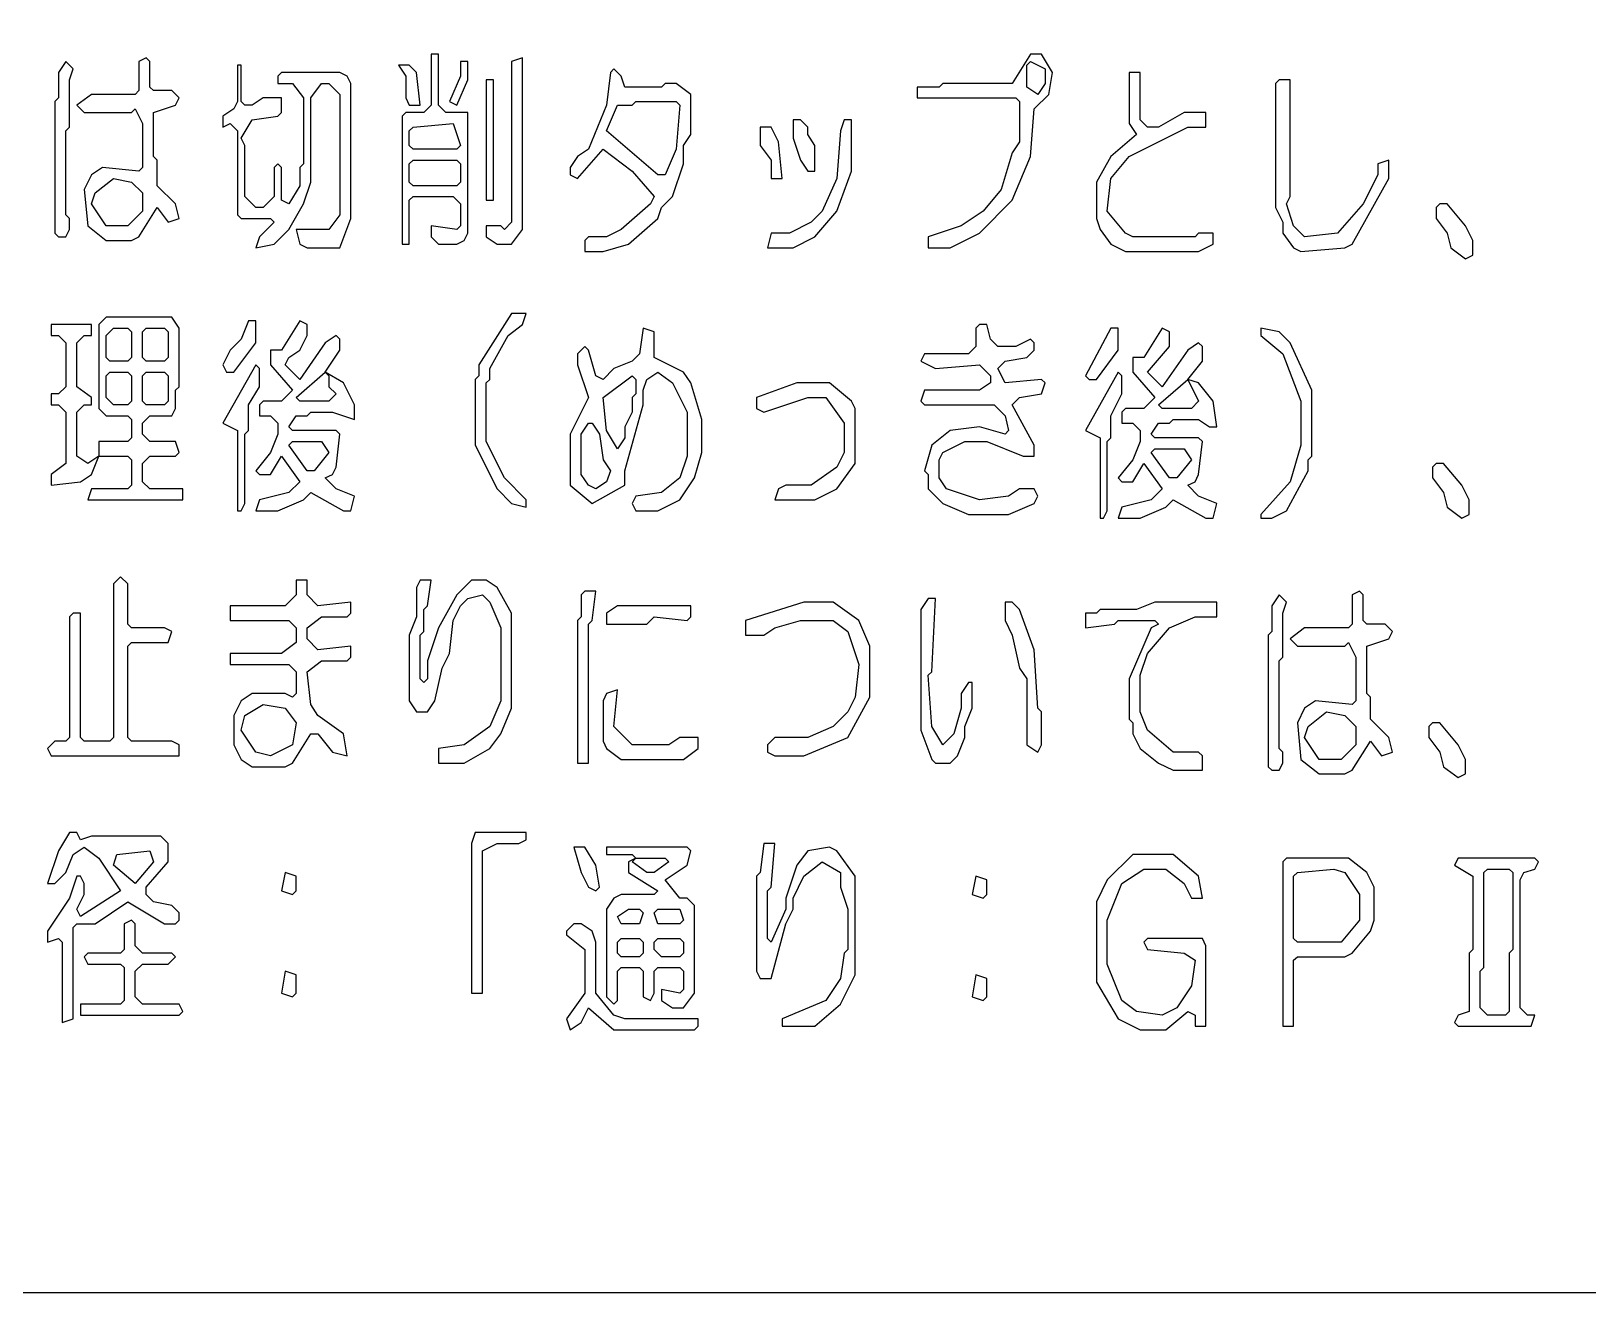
# Model space of a CAD drawing. Header units: millimetres. Extents: x 0 to 421, y 0 to 297.
# Drawn here: x 261.97 to 289.02, y 57.53 to 79.46 of the extents above; entities that cross this region are included whole.
import ezdxf

# ---------------------------------------------------------------- set-up
doc = ezdxf.new("R2010")
doc.units = ezdxf.units.MM
doc.layers.add('PDF_TRACE', color=7, linetype='Continuous')

msp = doc.modelspace()

# ---------------------------------------------------------------- linework, layer by layer
at = {"layer": 'PDF_TRACE'}
msp.add_lwpolyline([(412.559, 148.4), (412.559, 57.595), (412.496, 57.531), (232.981, 57.531)], dxfattribs=at)
for points in [[(263.969, 78.994), (263.842, 78.931), (263.842, 78.423), (263.779, 78.359), (263.017, 78.359), (262.763, 78.169), (262.89, 78.042), (263.715, 78.042), (263.779, 78.105), (263.906, 77.851), (263.906, 77.089), (263.842, 77.026), (263.207, 77.089), (263.017, 76.962), (262.89, 76.708), (262.953, 76.073), (263.271, 75.819), (263.715, 75.819), (263.842, 75.883), (264.16, 76.391), (264.35, 76.137), (264.541, 76.2), (264.477, 76.454), (264.16, 76.772), (264.16, 77.216), (264.096, 77.28), (264.096, 78.042), (264.477, 78.169), (264.541, 78.296), (264.414, 78.423), (264.096, 78.423), (264.033, 78.486), (264.033, 78.931)], [(269.049, 79.058), (268.922, 79.058), (268.922, 78.169), (268.795, 78.042), (268.478, 78.042), (268.414, 77.978), (268.414, 75.756), (268.541, 75.756), (268.541, 76.518), (268.605, 76.581), (269.303, 76.581), (269.43, 76.454), (269.43, 76.073), (269.367, 76.01), (268.922, 76.073), (268.922, 75.883), (269.049, 75.756), (269.367, 75.756), (269.494, 75.819), (269.557, 75.946), (269.557, 78.042), (269.176, 78.042), (269.049, 78.169)], [(270.51, 78.994), (270.319, 78.931), (270.319, 76.137), (270.192, 76.01), (270.129, 76.073), (269.875, 76.073), (269.875, 75.883), (270.065, 75.756), (270.319, 75.756), (270.51, 76.01)], [(279.527, 79.058), (279.336, 79.058), (279.019, 78.55), (277.812, 78.55), (277.749, 78.486), (277.368, 78.486), (277.368, 78.296), (279.082, 78.296), (279.146, 78.232), (279.146, 77.534), (279.019, 77.343), (278.828, 76.708), (278.511, 76.327), (278.13, 76.073), (277.558, 75.883), (277.558, 75.692), (277.939, 75.692), (278.447, 75.946), (279.019, 76.518), (279.336, 77.28), (279.4, 78.105), (279.654, 78.359), (279.717, 78.74)], [(262.572, 78.931), (262.445, 78.74), (262.445, 78.296), (262.382, 78.232), (262.382, 75.946), (262.445, 75.883), (262.572, 75.883), (262.636, 76.01), (262.636, 76.2), (262.572, 76.264), (262.572, 77.724), (262.636, 77.788), (262.636, 78.613), (262.699, 78.804)], [(265.557, 78.867), (265.557, 78.232), (265.493, 78.105), (265.303, 77.978), (265.303, 77.788), (265.43, 77.851), (265.557, 77.724), (265.557, 76.264), (265.62, 76.2), (266.128, 76.2), (266.192, 76.137), (265.938, 75.883), (265.874, 75.692), (266.192, 75.756), (266.446, 76.01), (266.7, 76.454), (266.827, 76.835), (266.827, 78.296), (267.017, 78.55), (267.144, 78.55), (267.335, 78.359), (267.335, 76.264), (267.144, 76.01), (266.573, 76.01), (266.636, 75.756), (266.763, 75.692), (267.335, 75.692), (267.525, 76.2), (267.525, 78.55), (267.462, 78.677), (267.335, 78.74), (266.319, 78.74), (266.255, 78.677), (266.255, 78.55), (266.509, 78.55), (266.7, 78.296), (266.7, 77.153), (266.636, 77.089), (266.636, 76.772), (266.446, 76.454), (266.319, 76.518), (266.319, 77.089), (266.255, 77.153), (266.192, 77.089), (266.192, 76.581), (266.001, 76.391), (265.874, 76.391), (265.684, 76.581), (265.684, 77.47), (265.62, 77.597), (265.811, 77.915), (266.255, 77.978), (266.319, 78.042), (266.319, 78.296), (266.001, 78.296), (265.811, 78.169), (265.684, 78.169), (265.62, 78.232), (265.62, 78.867)], [(268.351, 78.867), (268.478, 78.677), (268.478, 78.296), (268.541, 78.169), (268.732, 78.169), (268.668, 78.74), (268.541, 78.867)], [(269.557, 78.931), (269.43, 78.931), (269.43, 78.677), (269.24, 78.232), (269.367, 78.169), (269.557, 78.613)], [(273.177, 78.55), (272.986, 78.55), (272.923, 78.486), (272.288, 78.486), (272.224, 78.677), (272.097, 78.804), (272.034, 78.74), (271.97, 78.169), (271.653, 77.407), (271.462, 77.28), (271.335, 77.089), (271.335, 76.962), (271.462, 76.899), (271.907, 77.407), (272.415, 77.026), (272.796, 76.581), (272.732, 76.454), (272.224, 76.01), (271.97, 75.883), (271.653, 75.883), (271.589, 75.819), (271.589, 75.629), (271.907, 75.629), (272.351, 75.756), (272.859, 76.2), (272.923, 76.391), (273.113, 76.581), (273.304, 77.153), (273.304, 77.47), (273.431, 77.661), (273.431, 78.359)], [(279.336, 78.931), (279.59, 78.804), (279.59, 78.55), (279.463, 78.359), (279.273, 78.486), (279.273, 78.867)], [(281.051, 78.74), (281.051, 77.851), (281.178, 77.661), (280.733, 77.28), (280.479, 76.835), (280.479, 76.2), (280.543, 76.01), (280.733, 75.756), (280.987, 75.629), (282.257, 75.629), (282.511, 75.756), (282.511, 75.946), (282.257, 75.946), (282.194, 75.883), (281.114, 75.883), (280.987, 75.946), (280.67, 76.327), (280.733, 76.899), (281.051, 77.28), (282.067, 77.788), (282.384, 77.788), (282.384, 78.042), (282.003, 78.042), (281.559, 77.788), (281.368, 77.788), (281.241, 77.915), (281.241, 78.74)], [(269.875, 78.613), (269.875, 76.518), (270.002, 76.518), (270.002, 78.613)], [(283.654, 78.613), (283.591, 78.55), (283.591, 76.391), (283.718, 76.137), (283.718, 75.946), (283.908, 75.692), (284.035, 75.629), (284.797, 75.692), (284.924, 75.756), (285.559, 76.899), (285.559, 77.216), (285.369, 77.153), (285.369, 76.962), (285.115, 76.454), (284.67, 75.946), (284.099, 75.883), (283.908, 76.073), (283.781, 76.454), (283.845, 76.581), (283.845, 78.613)], [(272.161, 78.169), (272.415, 78.169), (272.478, 78.232), (273.177, 78.232), (273.24, 78.169), (273.177, 77.407), (272.986, 76.962), (272.859, 76.962), (271.97, 77.724)], [(276.225, 77.915), (276.098, 77.915), (276.034, 77.724), (275.971, 76.899), (275.717, 76.327), (275.526, 76.137), (275.145, 75.946), (274.828, 75.946), (274.764, 75.692), (275.209, 75.692), (275.59, 75.883), (275.971, 76.327), (276.225, 77.026)], [(275.209, 77.915), (275.209, 77.597), (275.336, 77.216), (275.463, 77.026), (275.59, 77.026), (275.59, 77.47), (275.463, 77.661), (275.463, 77.788), (275.336, 77.915)], [(268.541, 77.724), (268.605, 77.788), (269.303, 77.851), (269.43, 77.47), (269.367, 77.407), (268.605, 77.407), (268.541, 77.47)], [(274.637, 77.788), (274.637, 77.47), (274.828, 77.216), (274.828, 76.899), (275.018, 76.899), (274.955, 77.534), (274.828, 77.788)], [(268.541, 77.153), (268.605, 77.216), (269.367, 77.216), (269.43, 77.153), (269.43, 76.835), (269.367, 76.772), (268.605, 76.772), (268.541, 76.835)], [(263.398, 76.899), (263.715, 76.835), (263.906, 76.645), (263.906, 76.327), (263.652, 76.073), (263.271, 76.073), (263.017, 76.454), (263.08, 76.645)], [(286.448, 76.454), (286.385, 76.391), (286.385, 76.2), (286.575, 75.946), (286.639, 75.692), (286.893, 75.502), (287.02, 75.565), (287.02, 75.819), (286.893, 76.073), (286.575, 76.454)], [(262.318, 74.359), (262.318, 74.168), (262.445, 74.168), (262.572, 74.041), (262.572, 73.279), (262.445, 73.152), (262.318, 73.152), (262.318, 72.962), (262.445, 72.962), (262.572, 72.835), (262.572, 71.946), (262.318, 71.755), (262.318, 71.565), (262.826, 71.628), (263.017, 71.755), (263.144, 72.073), (263.652, 72.073), (263.715, 72.009), (263.715, 71.565), (263.652, 71.501), (263.017, 71.501), (262.953, 71.311), (264.604, 71.311), (264.604, 71.501), (264.033, 71.501), (263.906, 71.628), (263.906, 71.946), (264.033, 72.073), (264.477, 72.073), (264.541, 72.136), (264.477, 72.327), (264.033, 72.327), (263.906, 72.454), (263.906, 72.644), (264.033, 72.771), (264.414, 72.771), (264.477, 72.898), (264.477, 73.216), (264.541, 73.279), (264.541, 74.295), (264.414, 74.486), (263.271, 74.486), (263.144, 74.359), (263.144, 72.898), (263.271, 72.771), (263.652, 72.771), (263.715, 72.708), (263.715, 72.39), (263.652, 72.327), (263.144, 72.327), (263.144, 72.073), (262.953, 71.946), (262.763, 72.073), (262.763, 72.835), (262.89, 72.962), (263.017, 72.962), (263.017, 73.089), (262.763, 73.279), (262.763, 74.041), (262.89, 74.168), (263.017, 74.168), (263.017, 74.359)], [(265.874, 74.422), (265.747, 74.422), (265.62, 74.105), (265.43, 73.914), (265.303, 73.66), (265.366, 73.533), (265.493, 73.533), (265.874, 74.041)], [(266.636, 74.422), (266.319, 73.914), (266.128, 73.914), (266.128, 73.66), (266.509, 73.216), (266.319, 73.025), (266.001, 73.025), (265.938, 72.962), (265.938, 72.771), (266.128, 72.771), (266.255, 72.644), (266.255, 72.454), (266.128, 72.136), (265.874, 71.819), (265.938, 71.755), (266.128, 71.755), (266.319, 72.073), (266.636, 71.628), (266.446, 71.438), (265.938, 71.311), (265.874, 71.12), (266.255, 71.12), (266.7, 71.311), (266.827, 71.438), (267.398, 71.12), (267.525, 71.12), (267.589, 71.374), (267.271, 71.501), (267.081, 71.692), (267.208, 71.755), (267.271, 71.882), (267.335, 72.454), (267.271, 72.517), (266.509, 72.517), (266.446, 72.581), (266.573, 72.771), (266.763, 72.771), (266.827, 72.835), (267.208, 72.835), (267.589, 72.708), (267.589, 72.962), (267.398, 73.343), (267.081, 73.533), (267.335, 73.914), (267.335, 74.105), (267.271, 74.168), (267.081, 74.041), (266.636, 73.406), (266.382, 73.66), (266.446, 73.787), (266.636, 73.914), (266.763, 74.168), (266.763, 74.359)], [(270.319, 74.549), (269.748, 73.66), (269.748, 73.47), (269.684, 73.406), (269.684, 72.263), (270.065, 71.501), (270.319, 71.247), (270.573, 71.184), (270.573, 71.311), (270.192, 71.692), (269.875, 72.327), (269.875, 73.343), (269.938, 73.406), (269.938, 73.597), (270.256, 74.168), (270.51, 74.359), (270.573, 74.549)], [(263.398, 74.295), (263.652, 74.295), (263.715, 74.232), (263.715, 73.787), (263.652, 73.724), (263.334, 73.724), (263.271, 73.787), (263.271, 74.168)], [(263.969, 74.295), (264.287, 74.295), (264.35, 74.232), (264.35, 73.787), (264.287, 73.724), (263.969, 73.724), (263.906, 73.787), (263.906, 74.232)], [(272.605, 74.295), (272.542, 73.851), (272.415, 73.724), (272.097, 73.597), (271.907, 73.406), (271.78, 73.47), (271.653, 73.914), (271.589, 73.978), (271.462, 73.851), (271.462, 73.66), (271.653, 73.089), (271.335, 72.454), (271.335, 71.565), (271.716, 71.247), (272.288, 71.565), (272.288, 71.819), (272.605, 72.962), (272.605, 73.216), (272.669, 73.406), (272.859, 73.533), (273.113, 73.343), (273.367, 72.835), (273.367, 72.073), (273.24, 71.692), (272.923, 71.438), (272.478, 71.374), (272.415, 71.247), (272.478, 71.12), (272.859, 71.12), (273.24, 71.311), (273.494, 71.692), (273.621, 72.136), (273.621, 72.708), (273.431, 73.343), (273.304, 73.533), (272.796, 73.787), (272.796, 74.232)], [(278.447, 74.359), (278.384, 74.295), (278.384, 73.978), (278.257, 73.851), (277.495, 73.851), (277.431, 73.724), (277.685, 73.597), (278.447, 73.66), (278.638, 73.47), (278.638, 73.343), (278.447, 73.216), (277.495, 73.216), (277.431, 73.025), (277.495, 72.962), (278.701, 72.962), (278.892, 72.771), (278.955, 72.517), (278.892, 72.454), (278.447, 72.581), (277.939, 72.517), (277.622, 72.263), (277.495, 71.819), (277.558, 71.755), (277.558, 71.501), (277.812, 71.247), (278.257, 71.057), (278.955, 71.057), (279.4, 71.247), (279.463, 71.374), (279.4, 71.501), (279.146, 71.501), (278.955, 71.374), (278.447, 71.311), (277.876, 71.501), (277.749, 71.692), (277.749, 72.009), (277.812, 72.136), (278.193, 72.327), (278.574, 72.327), (279.209, 72.073), (279.4, 72.073), (279.4, 72.263), (279.019, 72.962), (279.146, 73.089), (279.527, 73.152), (279.59, 73.343), (279.527, 73.406), (278.892, 73.343), (278.765, 73.597), (278.892, 73.724), (279.273, 73.787), (279.4, 73.914), (279.4, 74.041), (279.336, 74.105), (279.082, 73.978), (278.765, 73.978), (278.638, 74.105), (278.574, 74.359)], [(280.86, 74.295), (280.733, 74.295), (280.289, 73.47), (280.352, 73.406), (280.479, 73.406), (280.86, 73.914)], [(281.622, 74.295), (281.305, 73.787), (281.114, 73.787), (281.114, 73.533), (281.495, 73.089), (281.305, 72.898), (280.987, 72.898), (280.924, 72.835), (280.924, 72.644), (281.114, 72.644), (281.241, 72.517), (281.241, 72.327), (281.114, 72.009), (280.86, 71.692), (280.924, 71.628), (281.114, 71.628), (281.305, 71.946), (281.622, 71.501), (281.432, 71.311), (280.924, 71.184), (280.86, 70.993), (281.241, 70.993), (281.686, 71.184), (281.813, 71.311), (282.384, 70.993), (282.511, 70.993), (282.575, 71.247), (282.257, 71.374), (282.067, 71.565), (282.194, 71.628), (282.257, 71.755), (282.321, 72.327), (282.257, 72.39), (281.495, 72.39), (281.432, 72.454), (281.559, 72.644), (281.749, 72.644), (281.813, 72.708), (282.257, 72.708), (282.448, 72.581), (282.575, 72.581), (282.511, 73.025), (282.257, 73.343), (282.067, 73.406), (282.321, 73.724), (282.321, 73.978), (282.257, 74.041), (282.067, 73.914), (281.622, 73.279), (281.368, 73.533), (281.749, 73.978), (281.749, 74.232)], [(283.337, 74.295), (283.337, 74.168), (283.718, 73.851), (284.035, 73.025), (284.035, 72.263), (283.845, 71.628), (283.337, 71.057), (283.337, 70.993), (283.527, 70.993), (283.781, 71.12), (284.162, 71.819), (284.162, 72.009), (284.226, 72.073), (284.226, 73.216), (283.845, 74.041), (283.654, 74.232)], [(265.874, 73.66), (265.303, 72.644), (265.557, 72.517), (265.557, 71.12), (265.62, 71.12), (265.684, 71.247), (265.684, 72.454), (265.747, 72.517), (265.747, 72.962), (265.938, 73.279), (265.938, 73.597)], [(263.334, 73.533), (263.652, 73.533), (263.715, 73.47), (263.715, 73.025), (263.652, 72.962), (263.398, 72.962), (263.271, 73.089), (263.271, 73.47)], [(263.969, 73.533), (264.287, 73.533), (264.35, 73.47), (264.35, 73.025), (264.287, 72.962), (263.969, 72.962), (263.906, 73.025), (263.906, 73.47)], [(267.081, 73.533), (267.144, 73.47), (267.144, 73.279), (267.271, 73.152), (267.144, 73.025), (266.636, 73.025), (266.573, 73.089)], [(272.415, 73.47), (272.478, 73.406), (272.478, 73.152), (272.415, 73.089), (272.415, 72.835), (272.288, 72.581), (272.288, 72.39), (272.161, 72.2), (271.97, 72.517), (271.907, 73.089)], [(275.844, 73.343), (275.272, 73.343), (274.574, 73.089), (274.574, 72.898), (274.701, 72.835), (275.463, 73.089), (275.78, 73.089), (276.098, 72.644), (276.098, 72.136), (275.971, 71.882), (275.526, 71.565), (275.082, 71.565), (274.955, 71.501), (274.891, 71.311), (275.59, 71.311), (275.971, 71.501), (276.288, 71.946), (276.288, 72.898), (276.225, 73.025)], [(280.86, 73.533), (280.289, 72.517), (280.543, 72.39), (280.543, 70.993), (280.606, 70.993), (280.67, 71.12), (280.67, 72.327), (280.733, 72.39), (280.733, 72.771), (280.924, 73.152), (280.924, 73.47)], [(282.067, 73.406), (282.257, 73.025), (282.13, 72.898), (281.622, 72.898), (281.559, 72.962)], [(271.653, 72.644), (271.716, 72.644), (271.843, 72.454), (271.907, 72.009), (272.034, 71.819), (271.97, 71.628), (271.78, 71.501), (271.653, 71.565), (271.526, 71.755), (271.526, 72.454)], [(266.446, 72.263), (266.509, 72.327), (267.017, 72.327), (267.144, 72.136), (266.89, 71.819), (266.763, 71.819)], [(281.432, 72.136), (281.495, 72.2), (282.003, 72.2), (282.13, 72.009), (281.876, 71.692), (281.749, 71.692)], [(286.385, 71.946), (286.321, 71.882), (286.321, 71.692), (286.512, 71.438), (286.575, 71.184), (286.829, 70.993), (286.956, 71.057), (286.956, 71.311), (286.829, 71.565), (286.512, 71.946)], [(263.525, 69.977), (263.398, 69.85), (263.398, 67.183), (263.334, 67.12), (262.89, 67.12), (262.826, 67.183), (262.826, 69.342), (262.699, 69.342), (262.636, 69.279), (262.636, 67.183), (262.572, 67.12), (262.382, 67.12), (262.255, 66.993), (262.318, 66.866), (264.541, 66.866), (264.541, 67.056), (264.414, 67.12), (263.715, 67.12), (263.652, 67.183), (263.652, 68.771), (263.715, 68.834), (264.35, 68.834), (264.414, 69.025), (264.287, 69.088), (263.715, 69.088), (263.652, 69.152), (263.652, 69.85)], [(266.763, 69.914), (266.573, 69.914), (266.573, 69.66), (266.382, 69.469), (265.43, 69.469), (265.43, 69.215), (266.446, 69.215), (266.573, 69.088), (266.573, 68.834), (266.319, 68.644), (265.43, 68.644), (265.43, 68.453), (266.446, 68.453), (266.573, 68.326), (266.573, 67.945), (266.509, 67.882), (266.382, 67.945), (265.811, 67.945), (265.62, 67.818), (265.493, 67.564), (265.493, 67.056), (265.62, 66.802), (265.811, 66.675), (266.382, 66.675), (266.509, 66.739), (266.827, 67.247), (266.954, 67.247), (267.208, 66.929), (267.462, 66.866), (267.398, 67.247), (266.954, 67.564), (266.827, 67.755), (266.763, 68.326), (267.017, 68.517), (267.462, 68.517), (267.525, 68.58), (267.525, 68.771), (266.954, 68.707), (266.763, 68.898), (266.763, 69.088), (267.017, 69.279), (267.462, 69.279), (267.525, 69.342), (267.525, 69.533), (266.954, 69.469), (266.763, 69.66)], [(268.732, 69.914), (268.668, 69.787), (268.668, 69.279), (268.541, 68.961), (268.541, 67.818), (268.668, 67.628), (268.859, 67.628), (268.986, 67.818), (269.113, 68.39), (269.24, 68.644), (269.303, 69.215), (269.43, 69.469), (269.557, 69.596), (269.811, 69.66), (269.938, 69.533), (270.129, 69.088), (270.129, 67.818), (269.938, 67.374), (269.494, 67.056), (269.049, 66.993), (269.049, 66.739), (269.494, 66.739), (269.938, 66.993), (270.129, 67.247), (270.319, 67.691), (270.319, 69.342), (270.065, 69.787), (269.875, 69.914), (269.621, 69.914), (269.367, 69.66), (269.049, 69.088), (268.859, 68.517), (268.859, 68.199), (268.795, 68.136), (268.732, 68.199), (268.732, 68.961), (268.795, 69.025), (268.795, 69.406), (268.859, 69.469), (268.922, 69.914)], [(271.78, 69.723), (271.589, 69.723), (271.526, 69.66), (271.526, 69.279), (271.462, 69.215), (271.462, 66.739), (271.653, 66.739), (271.653, 69.152), (271.716, 69.215)], [(275.907, 69.533), (275.399, 69.533), (274.383, 69.215), (274.383, 68.961), (274.701, 68.961), (274.891, 69.088), (275.336, 69.215), (275.907, 69.215), (276.161, 69.025), (276.352, 68.453), (276.288, 67.882), (276.161, 67.628), (275.907, 67.374), (275.463, 67.183), (274.891, 67.183), (274.764, 67.056), (274.764, 66.929), (274.891, 66.866), (275.399, 66.866), (276.161, 67.183), (276.542, 67.882), (276.542, 68.771), (276.352, 69.215)], [(277.558, 69.596), (277.431, 69.406), (277.431, 67.31), (277.622, 66.802), (277.685, 66.739), (277.939, 66.739), (278.066, 66.866), (278.193, 67.183), (278.193, 67.374), (278.32, 67.691), (278.32, 68.136), (278.257, 68.136), (278.13, 67.945), (278.13, 67.691), (278.003, 67.247), (277.812, 67.056), (277.622, 67.374), (277.558, 68.263), (277.622, 68.326), (277.685, 69.596)], [(278.892, 69.533), (278.892, 69.215), (279.019, 68.961), (279.146, 68.39), (279.273, 68.199), (279.273, 67.056), (279.463, 66.929), (279.527, 67.056), (279.527, 67.628), (279.463, 67.691), (279.4, 68.707), (279.146, 69.406), (279.019, 69.533)], [(280.289, 69.342), (280.289, 69.088), (280.797, 69.152), (280.86, 69.215), (281.495, 69.215), (281.559, 69.152), (281.432, 69.088), (281.051, 68.199), (281.051, 67.501), (281.114, 67.437), (281.114, 67.247), (281.241, 66.993), (281.559, 66.739), (281.813, 66.612), (282.321, 66.612), (282.321, 66.866), (282.257, 66.929), (281.813, 66.929), (281.368, 67.31), (281.241, 67.628), (281.241, 68.263), (281.368, 68.644), (281.749, 69.088), (282.194, 69.279), (282.575, 69.279), (282.575, 69.533), (281.495, 69.533), (281.178, 69.406), (280.543, 69.406), (280.479, 69.342)], [(283.654, 69.66), (283.527, 69.469), (283.527, 69.025), (283.464, 68.961), (283.464, 66.675), (283.527, 66.612), (283.654, 66.612), (283.718, 66.739), (283.718, 66.929), (283.654, 66.993), (283.654, 68.517), (283.718, 68.58), (283.718, 69.342), (283.781, 69.533)], [(285.051, 69.723), (284.924, 69.66), (284.924, 69.152), (284.861, 69.088), (284.099, 69.088), (283.845, 68.898), (283.972, 68.771), (284.797, 68.771), (284.861, 68.834), (284.988, 68.58), (284.988, 67.818), (284.924, 67.755), (284.289, 67.818), (284.099, 67.691), (283.972, 67.437), (284.035, 66.802), (284.353, 66.548), (284.797, 66.548), (284.924, 66.612), (285.242, 67.12), (285.432, 66.866), (285.623, 66.929), (285.559, 67.183), (285.242, 67.501), (285.242, 67.882), (285.178, 67.945), (285.178, 68.771), (285.559, 68.898), (285.623, 69.025), (285.496, 69.152), (285.178, 69.152), (285.115, 69.215), (285.115, 69.66)], [(271.97, 69.152), (272.669, 69.152), (272.796, 69.279), (273.367, 69.215), (273.431, 69.279), (273.431, 69.469), (272.161, 69.469), (271.97, 69.342)], [(271.97, 67.945), (271.907, 67.818), (271.907, 67.12), (271.97, 66.993), (272.224, 66.802), (273.304, 66.802), (273.558, 66.993), (273.558, 67.183), (273.24, 67.183), (273.05, 67.056), (272.415, 67.056), (272.097, 67.374), (272.161, 68.009)], [(265.684, 67.564), (266.001, 67.755), (266.382, 67.691), (266.573, 67.437), (266.509, 67.056), (266.128, 66.866), (265.874, 66.929), (265.62, 67.31)], [(284.48, 67.628), (284.797, 67.564), (284.988, 67.374), (284.988, 67.056), (284.734, 66.802), (284.353, 66.802), (284.099, 67.183), (284.162, 67.374)], [(286.321, 67.437), (286.258, 67.374), (286.258, 67.183), (286.448, 66.929), (286.512, 66.675), (286.766, 66.485), (286.893, 66.548), (286.893, 66.802), (286.766, 67.056), (286.448, 67.437)], [(264.223, 65.469), (263.017, 65.469), (262.826, 65.405), (262.763, 65.532), (262.636, 65.532), (262.445, 65.215), (262.255, 64.643), (262.382, 64.643), (262.572, 64.834), (262.699, 65.151), (262.89, 65.278), (263.144, 65.088), (263.525, 64.516), (262.826, 64.072), (262.763, 64.199), (262.89, 64.453), (262.89, 64.643), (262.826, 64.77), (262.763, 64.77), (262.636, 64.389), (262.255, 63.818), (262.255, 63.627), (262.445, 63.691), (262.509, 63.627), (262.509, 62.23), (262.699, 62.294), (262.699, 63.881), (262.763, 63.945), (263.08, 63.945), (263.652, 64.326), (264.287, 63.945), (264.477, 63.945), (264.541, 64.008), (264.541, 64.135), (264.414, 64.262), (264.096, 64.326), (263.969, 64.453), (263.969, 64.58), (264.35, 65.024), (264.35, 65.342)], [(270.573, 65.532), (269.684, 65.532), (269.621, 65.342), (269.621, 62.738), (269.811, 62.738), (269.811, 65.215), (270.065, 65.342), (270.446, 65.342), (270.573, 65.405)], [(264.033, 65.215), (264.096, 65.024), (263.779, 64.643), (263.398, 64.961), (263.461, 65.151)], [(271.399, 65.278), (271.526, 64.834), (271.653, 64.58), (271.78, 64.516), (271.843, 64.58), (271.78, 64.961), (271.589, 65.278)], [(271.97, 65.278), (271.97, 65.151), (272.415, 65.151), (272.478, 65.088), (272.351, 65.024), (272.351, 64.834), (272.859, 64.516), (272.796, 64.453), (272.224, 64.453), (272.097, 64.389), (271.97, 64.199), (271.97, 62.675), (272.097, 62.548), (272.161, 62.611), (272.161, 63.119), (272.224, 63.183), (272.542, 63.183), (272.605, 63.119), (272.605, 62.675), (272.732, 62.611), (272.796, 62.738), (272.796, 63.119), (272.859, 63.183), (273.24, 63.183), (273.304, 63.119), (273.304, 62.802), (273.24, 62.738), (272.923, 62.802), (272.923, 62.611), (273.113, 62.484), (273.304, 62.484), (273.494, 62.738), (273.494, 64.262), (273.367, 64.389), (273.24, 64.389), (272.986, 64.707), (273.367, 64.961), (273.431, 65.215), (273.367, 65.278)], [(274.701, 65.342), (274.637, 64.834), (274.574, 64.77), (274.574, 63.119), (274.637, 62.992), (274.828, 62.992), (275.082, 63.945), (275.209, 64.199), (275.209, 64.389), (275.399, 64.77), (275.717, 65.024), (276.034, 64.834), (276.034, 64.58), (276.161, 64.199), (276.161, 63.5), (276.098, 63.437), (276.034, 62.992), (275.78, 62.611), (275.018, 62.294), (275.018, 62.167), (275.59, 62.167), (276.034, 62.548), (276.288, 63.056), (276.288, 64.77), (275.971, 65.215), (275.844, 65.278), (275.463, 65.215), (275.272, 64.961), (275.082, 64.389), (275.082, 64.199), (274.828, 63.627), (274.764, 63.691), (274.764, 64.516), (274.828, 64.58), (274.891, 65.342)], [(272.415, 65.024), (272.478, 65.088), (272.986, 65.088), (273.05, 65.024), (272.796, 64.834), (272.669, 64.834)], [(281.114, 65.151), (280.67, 64.707), (280.479, 64.326), (280.479, 62.929), (280.86, 62.294), (281.241, 62.103), (281.686, 62.103), (282.067, 62.421), (282.194, 62.357), (282.194, 62.167), (282.384, 62.167), (282.384, 63.564), (282.321, 63.691), (281.368, 63.691), (281.305, 63.627), (281.368, 63.5), (282.003, 63.437), (282.194, 63.31), (282.13, 62.865), (281.876, 62.484), (281.622, 62.357), (281.178, 62.421), (280.924, 62.611), (280.67, 63.246), (280.67, 64.008), (280.924, 64.643), (281.305, 64.897), (281.686, 64.897), (282.003, 64.643), (282.13, 64.389), (282.321, 64.389), (282.257, 64.77), (281.813, 65.151)], [(284.861, 65.088), (283.781, 65.088), (283.718, 65.024), (283.718, 62.167), (283.908, 62.167), (283.908, 63.31), (283.972, 63.373), (284.797, 63.373), (284.924, 63.437), (285.242, 63.818), (285.305, 64.008), (285.305, 64.58), (285.178, 64.834)], [(286.766, 65.088), (286.702, 64.961), (287.02, 64.77), (287.02, 63.5), (286.956, 63.437), (286.956, 62.421), (286.766, 62.357), (286.702, 62.23), (286.766, 62.167), (288.036, 62.167), (288.099, 62.357), (287.972, 62.357), (287.845, 62.484), (287.845, 64.707), (287.909, 64.834), (288.099, 64.897), (288.163, 65.024), (288.099, 65.088)], [(266.382, 64.834), (266.319, 64.516), (266.509, 64.453), (266.573, 64.516), (266.573, 64.77)], [(278.384, 64.77), (278.32, 64.453), (278.511, 64.389), (278.574, 64.453), (278.574, 64.707)], [(283.972, 64.834), (284.607, 64.897), (284.797, 64.834), (285.051, 64.453), (285.051, 64.008), (284.734, 63.627), (283.972, 63.627), (283.908, 63.691), (283.908, 64.77)], [(287.274, 64.897), (287.655, 64.897), (287.718, 64.834), (287.718, 63.5), (287.655, 63.437), (287.655, 62.421), (287.591, 62.357), (287.274, 62.357), (287.147, 62.484), (287.147, 63.119), (287.21, 63.183), (287.21, 64.834)], [(272.161, 64.072), (272.351, 64.199), (272.542, 64.199), (272.605, 64.135), (272.542, 63.945), (272.224, 63.945)], [(272.796, 64.135), (272.859, 64.199), (273.24, 64.199), (273.304, 64.008), (273.24, 63.945), (272.859, 63.945)], [(262.89, 63.373), (262.953, 63.246), (263.525, 63.246), (263.588, 63.183), (263.588, 62.611), (263.525, 62.548), (262.826, 62.548), (262.826, 62.357), (264.541, 62.357), (264.604, 62.421), (264.541, 62.548), (263.906, 62.548), (263.779, 62.675), (263.779, 63.119), (263.906, 63.246), (264.35, 63.246), (264.477, 63.373), (264.414, 63.437), (263.906, 63.437), (263.779, 63.564), (263.779, 63.945), (263.715, 64.008), (263.588, 63.945), (263.588, 63.5), (263.525, 63.437), (262.953, 63.437)], [(271.272, 63.818), (271.272, 63.754), (271.589, 63.5), (271.589, 62.738), (271.272, 62.294), (271.335, 62.103), (271.526, 62.23), (271.653, 62.484), (272.097, 62.103), (273.494, 62.103), (273.558, 62.167), (273.558, 62.294), (272.288, 62.294), (272.097, 62.357), (271.78, 62.738), (271.78, 63.627), (271.716, 63.818), (271.526, 63.945), (271.399, 63.945)], [(272.161, 63.627), (272.224, 63.691), (272.542, 63.691), (272.605, 63.627), (272.605, 63.437), (272.542, 63.373), (272.224, 63.373), (272.161, 63.437)], [(272.796, 63.627), (272.859, 63.691), (273.24, 63.691), (273.304, 63.627), (273.304, 63.437), (273.24, 63.373), (272.923, 63.373), (272.796, 63.5)], [(266.382, 63.119), (266.319, 62.738), (266.509, 62.675), (266.573, 62.738), (266.573, 63.056)], [(278.384, 63.056), (278.32, 62.675), (278.511, 62.611), (278.574, 62.675), (278.574, 62.992)]]:
    msp.add_lwpolyline(points, close=True, dxfattribs=at)

doc.saveas('drawing.dxf')
